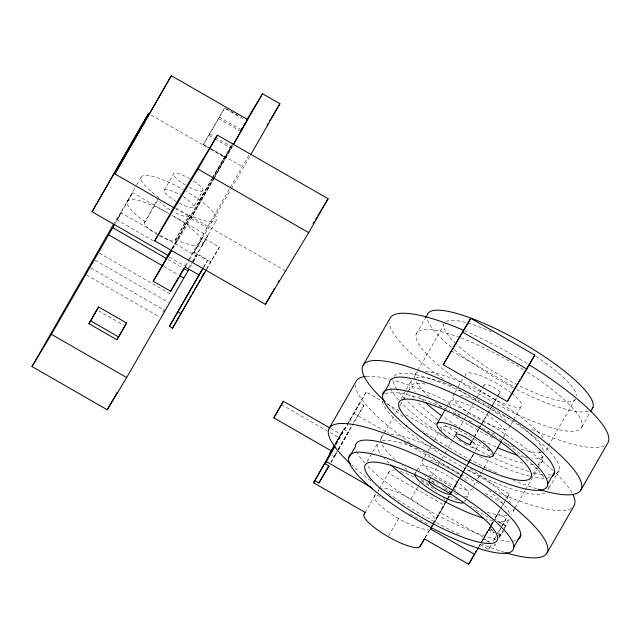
<?xml version="1.0" encoding="UTF-8"?>
<svg xmlns="http://www.w3.org/2000/svg" width="640" height="640" viewBox="0 0 640 640"><rect width="100%" height="100%" fill="white"/><g stroke="black" fill="none" stroke-linecap="round" stroke-linejoin="round"><path stroke-width="0.48" stroke-dasharray="3.2 2.4" d="M159.392 235.8A17.928 4.12 29.8 0 0 175.432 240.28L175.448 239.224L189.32 215L193.256 216.792A43.376 9.976 29.8 0 0 216.72 217.688A43.376 9.976 29.8 0 0 186.512 191.464M175.432 240.28L189.304 216.064L189.32 215M210 148.528L203.304 144.68L224.504 108.176M224.736 107.816L203.304 144.68M175.504 208.704L191.08 217.656L231.968 145.96M210.8 149.368L224.648 157.328L172.208 248.904M210.832 149.008L225.064 157.176L232.008 144.92M338.504 449.336L348.488 431.824L343.768 429.104L339.208 437.136M331.848 455.32L334.208 456.68L336.408 452.752M490.976 545.224L488.488 549.416L480.096 544.592L480.448 543.936M501.72 526.552L506.344 518.344L497.944 513.52L495.2 518.432M488.488 549.416L491.232 544.504M425.352 537.512L429.656 529.896M463.608 471.32L465.2 468.488L509.344 493.84L505.712 500.28M462.384 473.488L460.584 476.656M172.312 248.136L189.712 217.584M340.336 435.16L341.984 432.216L340.488 434.728M481.384 542.256L490.752 525.6M504.736 502.008L500.944 508.672M431.56 526.544L432.488 524.912M459.12 479.24L453.704 488.744M232.88 145.4L214.816 176.904M337.904 439.416L340.064 435.672M338.344 449.352L348.488 431.824M433.424 523.272L446.608 500.248M478.88 546.328L480.2 544.024M481.568 541.624L483.904 537.536L439.76 512.184M491.584 524.768L493.32 521.728M500.48 509.488L494.136 520.584M493.112 541.208L496.208 535.792M500.848 528.072L497.696 533.576M127.424 201.208L136.344 185.632M136.84 184.768L141.296 176.984M153.296 240.768L116.976 219.904L132.584 192.656L168.488 213.28M115.104 223.56L121.24 212.84L159.288 234.696M157.752 234.888A17.928 4.12 29.8 0 1 144.344 222.432L158.208 198.208M144.344 222.432L145.28 221.896L158.656 198.544M176.152 201.464A16.848 3.88 29.8 0 1 164.304 190.2L173.664 173.848A16.848 3.88 29.8 0 1 189.512 178.488M179.224 203.184A16.848 3.88 29.8 0 0 193.528 206.984L202.888 190.632A16.848 3.88 29.8 0 0 192.544 180.272M171.576 249.168L211.76 179.008M212.256 178.136L232.776 143.024M172.656 249.008L191.064 218.496L213.392 179.512M213.888 178.648L232.736 145.736M185.024 266.096L188 260.904M188.496 260.032L248.72 155.464M185.688 266.224L189.064 260.336M189.544 259.496L202.568 237.512L219.36 247.152L206.976 268.784M203.648 267.368L207.584 260.504L193.904 252.648L202.568 237.512M193.904 252.648L230.8 189.512M231.296 188.648L250.152 155.728M162.848 312.28L164.736 308.984M202.656 244.416L216.528 220.192M193.184 261.408L207.816 235.864L171.904 215.248M189.864 267.592L192.696 262.648M193.168 261.824L196.472 256.048L160.152 235.192M206.704 268.488L219.36 247.152M334.92 444.36L336.776 441.128M336.48 441.944L338.328 438.712M335.736 444.112L346.568 425.2M347.056 424.344L366.24 391.976L382.592 401.368M335.664 444.352L359.76 403.176L363.808 405.496L353.896 422.8M335.984 444.696L347.536 424.64M347.872 423.936L366.24 391.976M330.784 462.24L337.72 450.128M338.216 449.264L352.584 424.184M331.104 462.592L336.56 453.072M338.536 449.616L353.4 423.664M416.192 334.112L424.872 318.944M401.064 398.56L405.864 390.176M406.344 389.344L411.632 380.12A76.008 17.488 29.8 0 0 415.24 391.768M414.48 376.344L417.44 371.168M417.936 370.304L443.608 325.48M367.176 461.576L377.744 443.128A76.008 17.488 29.8 0 0 381.352 454.784M380.592 439.352L383.56 434.184M384.048 433.32L393.432 416.944M395.408 413.488L397.872 409.184M399.848 405.736L402.808 400.56M403.304 399.696L407.256 392.8M407.752 391.936L409.72 388.488M365.184 512.44L375.592 494.272L383.336 498.72M378.96 489.52L377.968 491.248L379.08 489.408M379.456 488.656L389.48 471.248A32.264 7.424 29.8 0 1 394.064 470.088M445.712 408.608L446.672 406.928M447.152 406.096L449.56 401.904M453.024 395.848L454.464 393.328M454.944 392.488L457.824 387.464M458.304 386.624L463.112 378.24M415.744 472.12L414.784 473.784A28.68 6.6 29.8 0 1 417.84 472.28M416.216 471.288L418.6 467.128M422.016 461.504L423.968 458.088M424.456 457.232L427.392 452.112M427.88 451.256L433.752 441.008M434.24 440.152L440.112 429.912M388.72 535.84L398.624 518.536M410.896 499.12L417.832 487.016M418.328 486.144L419.808 483.552M455.728 434.408L463.568 420.712M464.064 419.856L476.32 398.456M476.808 397.6L481.712 389.04M482.2 388.184L484.16 384.76M429.44 480.544L441.64 459.24M442.128 458.384L447.504 449.008M447.992 448.16L452.872 439.64M453.36 438.784L455.312 435.376M472.784 439.592L473.768 437.88M474.256 437.024L478.672 429.32M479.16 428.464L480.632 425.896M481.12 425.04L487.496 413.912M487.984 413.056L491.416 407.064M491.904 406.208L496.808 397.648M471.824 441.448L473.784 438.024M474.272 437.168L478.688 429.464M479.176 428.608L491.432 407.208M491.928 406.352L496.832 397.792M497.32 396.936L500.264 391.8L499.256 390.96A10.752 2.472 29.8 0 0 486.864 384.576A10.752 2.472 29.8 0 0 485.992 387.824M424.992 537.76L429.448 529.976M431.544 526.408L432.528 524.696M433.024 523.84L444.816 503.248M445.304 502.392L446.776 499.816M447.272 498.96L449.232 495.528M449.728 494.672L451.688 491.24M452.184 490.384L458.568 479.232M459.056 478.376L466.136 466.464M451.2 493.04L453.16 489.632M453.648 488.776L459.992 477.704M460.48 476.848L463.408 471.736M463.896 470.88L467.312 464.92M467.8 464.064L469.264 461.512M469.752 460.656L474.632 452.136M475.12 451.28L477.072 447.872M447.28 500.072L435.04 521.552A32.264 7.424 29.8 0 0 414.512 501.272A32.264 7.424 29.8 0 0 381.024 488.312M447.56 499.464L452.192 491.496M452.688 490.64L459.072 479.488M459.56 478.624L462.512 473.48M463 472.624L466.44 466.616M466.928 465.76L468.408 463.184M468.896 462.328L473.808 453.752L468.696 462.224M473.688 485.792L477.112 479.808M477.6 478.96L481.512 472.128M482 471.272L483.472 468.712M483.96 467.856L490.312 456.752M465.832 499.832L464.88 501.496A28.68 6.6 29.8 0 0 464.464 499.312M466.312 499L468.696 494.84M501.672 440.744L502.632 439.072M503.112 438.232L505.52 434.04M510.424 425.464L508.984 427.984A32.264 7.424 29.8 0 1 473.552 416.12A32.264 7.424 29.8 0 1 454.968 394.744M510.904 424.632L521.472 406.184M488.976 542.2L483.224 538.896L488.68 529.392L494.432 532.696M493.472 531.088L489.36 528.728L490.304 527.072M490.56 526.648L493.616 521.296M491.152 525.528L481.656 541.976M491.704 524.816L493.648 521.432M490.24 527.368L481.056 543.336M548.512 445.76L575.176 399.208M532.88 474.264L537.68 465.88M538.16 465.04L543.448 455.824A76.008 17.488 29.8 0 1 532.368 458.512M513.64 510.504L514.624 508.776M515.12 507.912L525 490.672M525.488 489.808L537.832 468.256M538.328 467.392L542.768 459.64M498.992 537.28L503.792 528.896M504.272 528.056L509.56 518.832A76.008 17.488 29.8 0 1 497.368 521.408M495.672 543.856L494.728 545.504L494.984 545.08L493.336 544.136M498.984 538.072L500.184 536L498.544 535.056M498.4 533.92L500.864 535.336L503.232 531.2M503.704 530.376L506.32 525.824L494.816 519.216M581.888 426.744L590.088 412.424M559.096 470.384L548 489.76A95.008 21.856 29.8 0 0 548.224 486.608M197.032 204.816L212.008 178.832M214.328 177.752L191.08 217.656M336.736 441.232L338.616 437.928M334.632 445.144L336.512 441.84M447.096 499.408L449.528 495.168M450.016 494.328L451.896 491.064M443.144 507.16L434.232 522.624M491.24 524.76L493.192 521.368M489.208 528.552L490.128 526.952M495.104 518.048L500.112 509.376M497.6 533.376L500.76 527.888M495.848 536.784L493.216 541.344M338.12 438.832L340.328 434.968M453.312 488.616L458.76 479.184M491.512 524.552L493.216 521.592M479.264 546.448L480.592 544.152M212.488 178.008L224.648 157.328M339.4 436.616L343.768 429.104M431.936 526.6L433.344 524.16M501.496 506.984L509.344 493.84M502.04 525.672L506.344 518.344M336.2 453.328L334.208 456.68M495.464 517.712L497.944 513.52M225.064 157.176L231.424 146.632M113.144 224.872L132.584 192.656M116.976 219.904L121.24 212.84M188.384 268.08L191.44 263.008M191.952 262.16L207.816 235.864M193.16 261.544L196.472 256.048M203.488 267.288L207.584 260.504M363.808 405.496L353.576 422.448L349.536 420.128M375.592 494.272L374.48 496.112A32.264 7.424 29.8 0 0 395.008 516.384A32.264 7.424 29.8 0 0 428.496 529.344M389.48 471.248L388.376 473.08L444.336 505.224L445.44 503.384M498.28 395.08L500.264 391.8M466.648 465.616L468.184 463.072M460.224 476.728L462.216 473.432M464.2 470.136L465.2 468.488M432.024 526.544L434.032 523.216M488.68 529.392L488.424 529.816L494.176 533.12M483.224 538.896L483.48 538.472L490.056 542.248M489.36 528.728L489.616 528.304L493.728 530.664M500.184 536L499.928 536.424L498.288 535.48M506.32 525.824L506.064 526.248L497.024 521.056M500.864 535.336L501.12 534.912L497.008 532.552M175.448 239.224L179.384 241.016A43.376 9.976 29.8 0 0 202.808 241.76A43.376 9.976 29.8 0 0 171.824 215.208M226.408 108.776L238.128 115.504M225.344 108.656L244.592 119.712M219.136 117.072L240.064 129.088M218.624 118.616L240.384 131.12M209.416 133.872L214.44 136.76M215.272 137.24L231.176 146.376M208.904 135.424L213.92 138.304M214.76 138.784L230.664 147.92M203.528 144.32L208.552 147.208M209.392 147.688L242.072 166.48M151.08 115.072L209.936 148.872M451.168 350.816L514.352 387.096M175.864 207.912L284.808 270.48M191.064 218.496L208.48 228.496M193.88 251.92L210.664 261.568M169.36 257.152L185.784 266.584M168.088 259.464L182.784 267.904M163.824 266.528L178.528 274.968M386.896 403.832L398.944 410.752M405.824 414.712L447.992 438.928M99.272 253.112L171.912 294.832M95.008 260.176L168.512 302.392M353.456 413.168L388.736 433.432M404.232 442.32L461.024 474.944M485.2 493.288L503.376 503.728M90.776 267.944L164.28 310.16M86.512 275.008L159.152 316.728M475.96 510.144L488.08 517.104M330.552 428.352L340.84 434.264L338.864 437.544L327.712 431.144M281.408 404.552L326.856 430.648M98.6 310.744L123.192 324.864M410.024 514.048L428.968 524.928M159.152 197.68L155.64 195.192A43.376 9.976 29.8 0 1 143.752 175.536A43.376 9.976 29.8 0 1 183.256 189.576M145.28 221.896L141.768 219.408A43.376 9.976 29.8 0 1 129.728 199.792A43.376 9.976 29.8 0 1 168.56 213.336M189.304 216.064A17.928 4.12 29.8 0 1 174.088 212.024M170.016 209.72A17.928 4.12 29.8 0 1 159.8 201.848M183.176 196.624A16.848 3.88 29.8 0 1 193.528 206.984M164.304 190.2A16.848 3.88 29.8 0 1 180.152 194.84M202.888 190.632A16.848 3.88 29.8 0 1 188.584 186.832M185.512 185.12A16.848 3.88 29.8 0 1 173.664 173.848M492.768 520.64A76.008 17.488 29.8 0 1 485.952 518.952M389.088 463.328A76.008 17.488 29.8 0 1 384.272 458.328M382.328 440.544A76.008 17.488 29.8 0 1 414.792 447.6M415.72 447.96A76.008 17.488 29.8 0 1 418.52 449.088M488.576 490.2A76.008 17.488 29.8 0 1 509.648 513.672M551.376 474.824A95.008 21.856 29.8 0 1 546.592 474.88M542.728 474.504A95.008 21.856 29.8 0 1 533.008 472.576M528.944 471.472A95.008 21.856 29.8 0 1 493.544 457.712M489.928 455.992A95.008 21.856 29.8 0 1 469.952 445.608M455.36 437.096A95.008 21.856 29.8 0 1 439.56 426.912M436.328 424.688A95.008 21.856 29.8 0 1 405.824 399.792M405.144 399.104A95.008 21.856 29.8 0 1 397.536 390.16M396.968 389.336A95.008 21.856 29.8 0 1 393.096 380.032M394.16 376.304A95.008 21.856 29.8 0 1 494.152 409.224A95.008 21.856 29.8 0 1 556.312 473.496M515.656 540.632A94.464 21.736 29.8 0 1 511.784 541.224M509.488 541.256A94.464 21.736 29.8 0 1 499.44 540.024M496.256 539.328A94.464 21.736 29.8 0 1 366.872 465.304M364.8 463.08A94.464 21.736 29.8 0 1 355.696 448.76M545.216 492.872A95.008 21.856 29.8 0 1 455.664 463.192A95.008 21.856 29.8 0 1 382.08 400.272M385.08 394.008A95.008 21.856 29.8 0 1 449.696 410.664M453.176 412.344A95.008 21.856 29.8 0 1 459.24 415.384M468.848 420.464A95.008 21.856 29.8 0 1 471.44 421.896M477.464 425.312A95.008 21.856 29.8 0 1 493.504 435.08M494.344 435.624A95.008 21.856 29.8 0 1 544.96 478.976M571.496 508.376A125.48 28.864 29.8 0 1 494.36 490.808M478.904 483.496A125.48 28.864 29.8 0 1 422.584 451.144M410.136 442.656A125.48 28.864 29.8 0 1 355.328 385.192M366.264 376.368A125.48 28.864 29.8 0 1 389.384 379.168M390.392 379.424A125.48 28.864 29.8 0 1 555.04 472.416M555.824 473.168A125.48 28.864 29.8 0 1 572.504 493.72M504.496 552.336A125.48 28.864 29.8 0 1 481.536 544.12M459.152 534.264A125.48 28.864 29.8 0 1 396.328 498.904M395.528 498.376A125.48 28.864 29.8 0 1 391.32 495.568M390.488 495.008A125.48 28.864 29.8 0 1 387.992 493.304M370.776 480.84A125.48 28.864 29.8 0 1 351.904 465.152M538.704 450.488A76.008 17.488 29.8 0 1 538.048 464.408M533.68 464.768A76.008 17.488 29.8 0 1 528.312 464.256M523.032 463.208A76.008 17.488 29.8 0 1 495.896 453.624M489.752 450.824A76.008 17.488 29.8 0 1 472.432 441.976M457.024 432.944A76.008 17.488 29.8 0 1 443.424 423.944M437.816 419.88A76.008 17.488 29.8 0 1 416.968 401.52M414.352 398.392A76.008 17.488 29.8 0 1 411.896 394.824M409.88 390.064A76.008 17.488 29.8 0 1 427.272 384.432M419.872 470.72A28.68 6.6 29.8 0 1 446.96 475.272A28.68 6.6 29.8 0 1 464.504 496.296M457.568 494.68A28.68 6.6 29.8 0 1 443.608 488.504M434.784 483.312A28.68 6.6 29.8 0 1 424.752 475.872M506.888 515.56A76.008 17.488 29.8 0 1 485.92 511.84M476.672 508.584A76.008 17.488 29.8 0 1 470.432 506.072M457.184 500.04A76.008 17.488 29.8 0 1 447.624 495.176M428.728 484.32A76.008 17.488 29.8 0 1 420.528 479.064M407.112 469.56A76.008 17.488 29.8 0 1 401.896 465.472M395.2 459.744A76.008 17.488 29.8 0 1 381.688 443.664M381.288 442.704A76.008 17.488 29.8 0 1 382.952 435.448M390.488 434.256A76.008 17.488 29.8 0 1 438.784 450.664M470.464 468.664A76.008 17.488 29.8 0 1 511.048 503.488M513.48 508.928A76.008 17.488 29.8 0 1 511.28 514.408M472.224 488.352A28.68 6.6 29.8 0 1 443.704 480.576A28.68 6.6 29.8 0 1 422.904 460.032M430.248 460.352A28.68 6.6 29.8 0 1 467.76 481.64M441.904 430.592A28.68 6.6 29.8 0 1 463.048 432.472A28.68 6.6 29.8 0 1 491.296 455.048M428.76 474.976A28.68 6.6 29.8 0 1 458.104 492.216M431.16 480.992A12.544 2.888 29.8 0 1 438.456 483.64M442.032 485.584A12.544 2.888 29.8 0 1 444.088 486.872M444.744 487.312A12.544 2.888 29.8 0 1 450.728 493.04M472.92 442.608A12.544 2.888 29.8 0 1 476.784 448.144A12.544 2.888 29.8 0 1 467.568 445.632M466.856 445.272A12.544 2.888 29.8 0 1 461.936 442.392M461.28 441.96A12.544 2.888 29.8 0 1 457.44 438.952M604.536 445.84A125.48 28.864 29.8 0 1 530.04 428.592M515.528 421.824A125.48 28.864 29.8 0 1 456.464 388.136M443.216 379.072A125.48 28.864 29.8 0 1 389.288 323.184M464.48 330.696A125.48 28.864 29.8 0 1 527.608 363.816M536.688 488.8A125.48 28.864 29.8 0 1 513.472 480.312M496.68 472.96A125.48 28.864 29.8 0 1 422.704 430.856M403.008 416.544A125.48 28.864 29.8 0 1 385.144 401.544M549.544 477.616A94.464 21.736 29.8 0 1 530.144 476.312M529.288 476.104A94.464 21.736 29.8 0 1 476.936 455.08M445.872 437.288A94.464 21.736 29.8 0 1 400.76 402.296M398.688 400.072A94.464 21.736 29.8 0 1 389.576 385.752M527.552 457.808A76.008 17.488 29.8 0 1 520.864 456.224M495.744 446.888A76.008 17.488 29.8 0 1 480.68 439.6M456.624 425.784A76.008 17.488 29.8 0 1 443.568 417.04M423.752 401.048A76.008 17.488 29.8 0 1 418.776 396.008M416.216 377.536A76.008 17.488 29.8 0 1 452.408 386.072M518.312 423.928A76.008 17.488 29.8 0 1 543.536 450.656M588.304 411.24A95.008 21.856 29.8 0 1 516.912 389.552M513.416 387.752A95.008 21.856 29.8 0 1 454.408 349.88M451.392 347.4A95.008 21.856 29.8 0 1 427.232 318.792M527.392 372.072A95.008 21.856 29.8 0 1 568.024 431.152A95.008 21.856 29.8 0 1 437.296 364.232A95.008 21.856 29.8 0 1 459.936 337.544M460.896 337.904A95.008 21.856 29.8 0 1 525.76 371.024M575.784 399.28A76.008 17.488 29.8 0 1 518.464 385.312M517.6 384.88A76.008 17.488 29.8 0 1 456.792 344.544M456.104 343.896A76.008 17.488 29.8 0 1 444.008 323.608M445.968 321.568A76.008 17.488 29.8 0 1 466.744 322.776M467.632 323.024A76.008 17.488 29.8 0 1 493.256 332.728M535.92 356.384A76.008 17.488 29.8 0 1 576.624 395.864M450.752 406.376A32.264 7.424 29.8 0 1 478.608 410.064A32.264 7.424 29.8 0 1 503.568 435.136M494.608 433.824A32.264 7.424 29.8 0 1 488.208 431.512M460.224 415.44A32.264 7.424 29.8 0 1 455.04 411.104M460.28 395.104A32.264 7.424 29.8 0 1 507.152 422.648M547.528 447.488A76.008 17.488 29.8 0 1 541.832 452.432M540.776 452.552A76.008 17.488 29.8 0 1 519.808 448.832M513.96 446.84A76.008 17.488 29.8 0 1 505.232 443.432M492.792 437.864A76.008 17.488 29.8 0 1 452.816 414.984M441.784 407.136A76.008 17.488 29.8 0 1 434.392 401.32M429.088 396.728A76.008 17.488 29.8 0 1 415.576 380.648M415.176 379.688A76.008 17.488 29.8 0 1 418.328 371.808M425.224 371.288A76.008 17.488 29.8 0 1 490.04 396.936A76.008 17.488 29.8 0 1 544.48 439.784M511.616 393.28A32.264 7.424 29.8 0 1 511.12 406.136A32.264 7.424 29.8 0 1 468.368 380.592M465.472 376.24A32.264 7.424 29.8 0 1 479.496 375.288A32.264 7.424 29.8 0 1 510.8 392.648M400.392 471.456A32.264 7.424 29.8 0 1 413.928 477.016M421.296 480.96A32.264 7.424 29.8 0 1 436.384 491.112M443.608 498.056A32.264 7.424 29.8 0 1 444.776 499.728"/><path stroke-width="0.96" d="M92.072 211.768L148.48 113.584L92.072 211.768L168.24 255.512L171.72 249.736M173.768 207.712L114.912 173.912L171.32 75.72L247.488 119.464L233.376 144.528M171.32 75.72L114.912 173.912M168.24 255.512L171.04 250.4M332.76 448.344L331.272 450.856L273.816 417.864L283.392 401.272L329.696 427.864M365.064 512.544L364.08 514.272A32.264 7.424 29.8 0 0 388.224 536.704A32.264 7.424 29.8 0 0 420.04 546.416L424.552 538.928L468.696 564.28L474.288 554.392M331.68 450.04L329.488 453.968L333.848 446.464M475.24 552.712L476.168 551.08M240.872 130.264L241.848 128.552M188.92 269.24L126.664 377.56L107.232 409.768L32 366.56L113.144 224.872M32 366.56L51.432 334.352L114.632 224.384M88.928 323.696L98.616 306.944L126.592 323.016L118.616 336.944L116.912 339.768L88.928 323.696L98.616 306.944M154.712 240.832L174.128 206.92L217.432 135.16L328.104 198.72L308.688 232.624L265.384 304.392L154.712 240.832L198.008 169.064L217.432 135.16M116.912 339.768L126.592 323.016M202.976 268.136L198.888 274.92L185.208 267.064L170.632 291.216L153.224 281.224L170.584 250.904M233.232 144.864L262.504 93.76L279.912 103.76L250.648 154.864M170.632 291.216L178.568 277.36M179.56 275.624L183.032 269.56M107.232 409.768L117.152 392.448M206.48 269.648L172.52 328.168L169.408 326.384L198.888 274.92M169.408 326.384L203.16 268.224M172.52 328.168L180.448 314.328M181.44 312.6L188.864 299.624M189.856 297.896L191.344 295.304M192.336 293.568L193.328 291.84M194.32 290.112L200.264 279.728M201.256 278L204.224 272.808M265.384 304.392L274.608 288.288M278.008 282.352L278.984 280.656M363.176 365.168L390.224 317.936A125.48 28.864 29.8 0 1 463.6 330.32M329.288 428.184L356.336 380.952A125.48 28.864 29.8 0 1 365.44 376.456M364.08 514.272L365.184 512.44L313.576 482.8L329.824 454.432M331.304 451.848L332.288 450.136M313.576 482.8L330.712 453M314.856 480.68L318.896 483L329.128 466.048L325.088 463.728L335.224 446.136M318.896 483L328.808 465.704M425.36 318.104L427.288 314.736A95.008 21.856 29.8 0 1 520.368 341.728A95.008 21.856 29.8 0 1 592.216 408.808M382.368 395.552L389.304 383.44A94.464 21.736 29.8 0 1 481.44 408.032A94.464 21.736 29.8 0 1 552.608 476.152M348.48 458.568L355.416 446.456A94.464 21.736 29.8 0 1 449.328 472.056A94.464 21.736 29.8 0 1 517.856 539.744M443.192 364.744L470.776 318.32L534.816 355.104L526.84 369.032L507.24 401.52L443.192 364.744L470.776 318.32M437.072 423.696L444.752 410.288M469.848 444.728L471.824 441.448L470.824 440.608A10.752 2.472 29.8 0 0 455.728 434.408A10.752 2.472 29.8 0 0 468.608 444.28L469.848 444.728L471.808 441.304M420.04 546.416L424.496 538.624M507.24 401.52L515.216 387.592M493.032 455.84A32.264 7.424 29.8 0 0 454.384 426.232A32.264 7.424 29.8 0 0 447.744 437.24A32.264 7.424 29.8 0 0 493.032 455.84L501.192 441.584M547.736 483.984L554.672 471.872M590.568 411.576L592.984 407.368M513.848 546.992L520.784 534.888M580.8 490.152L607.848 442.92A125.48 28.864 29.8 0 0 529.296 364.856M546.912 553.16L573.96 505.928A125.48 28.864 29.8 0 0 572.896 494.488M279.064 408.848L273.816 417.864M279.288 408.24L283.392 401.272M332.928 448.104L334.632 445.144M478.816 547.216L468.696 564.28M430.52 529.04L431.464 527.408L430.52 529.04L474.664 554.392M241.096 130.224L242.064 128.56M244.008 125.24L244.896 123.736M246.776 119.832L262.504 93.76M153.224 281.224L171.632 250.704M267.128 124.944L268.152 123.256M269.688 120.712L270.712 119.016M271.736 117.32L279.912 103.76M313.16 223.496L314.184 221.784M315.736 219.224L316.768 217.512M317.792 215.808L328.104 198.72M325.088 463.728L326.36 461.608L371.952 487.792M515.728 386.744L517.792 383.32M518.824 381.608L520.376 379.048M521.408 377.336L534.816 355.104M246.68 120.72L247.488 119.464M198.008 169.064L308.688 232.624M462.8 332.248L526.84 369.032M112.744 227.68L166.36 258.472M183.648 268.4L187.976 270.888M108.48 234.744L162.96 266.032M179.392 275.464L183.712 277.952M178.104 311.976L181.216 313.76M90.64 320.872L118.616 336.944M51.432 334.352L126.664 377.56M483.864 518.336A76.008 17.488 29.8 0 1 390.656 464.808M350.616 463.968A125.48 28.864 29.8 0 1 371.352 428.896A125.48 28.864 29.8 0 1 525.04 516.872A125.48 28.864 29.8 0 1 505.568 552.664M463.592 502.744A28.68 6.6 29.8 0 1 435.984 493.04A28.68 6.6 29.8 0 1 414.736 474.416M450.712 493.896A12.544 2.888 29.8 0 1 438.344 490.112A12.544 2.888 29.8 0 1 428.952 481.392M384.504 400.952A125.48 28.864 29.8 0 1 405.592 365.992A125.48 28.864 29.8 0 1 559.472 454.36A125.48 28.864 29.8 0 1 538.384 489.328M517.752 455.32A76.008 17.488 29.8 0 1 497.512 447.672M442 415.912A76.008 17.488 29.8 0 1 425.2 402.4M390.384 496.824A76.008 17.488 29.8 0 0 497.072 540.632A76.008 17.488 29.8 0 0 406.032 470.888A76.008 17.488 29.8 0 0 390.384 496.824M372.384 488.904A94.464 21.736 29.8 0 0 510.92 551.856A94.464 21.736 29.8 0 0 410.192 467.584A94.464 21.736 29.8 0 0 372.384 488.904M406.272 425.896A94.464 21.736 29.8 0 0 544.808 488.84A94.464 21.736 29.8 0 0 444.08 404.568A94.464 21.736 29.8 0 0 406.272 425.896M424.272 433.808A76.008 17.488 29.8 0 0 530.96 477.616A76.008 17.488 29.8 0 0 439.92 407.872A76.008 17.488 29.8 0 0 424.272 433.808"/></g></svg>
